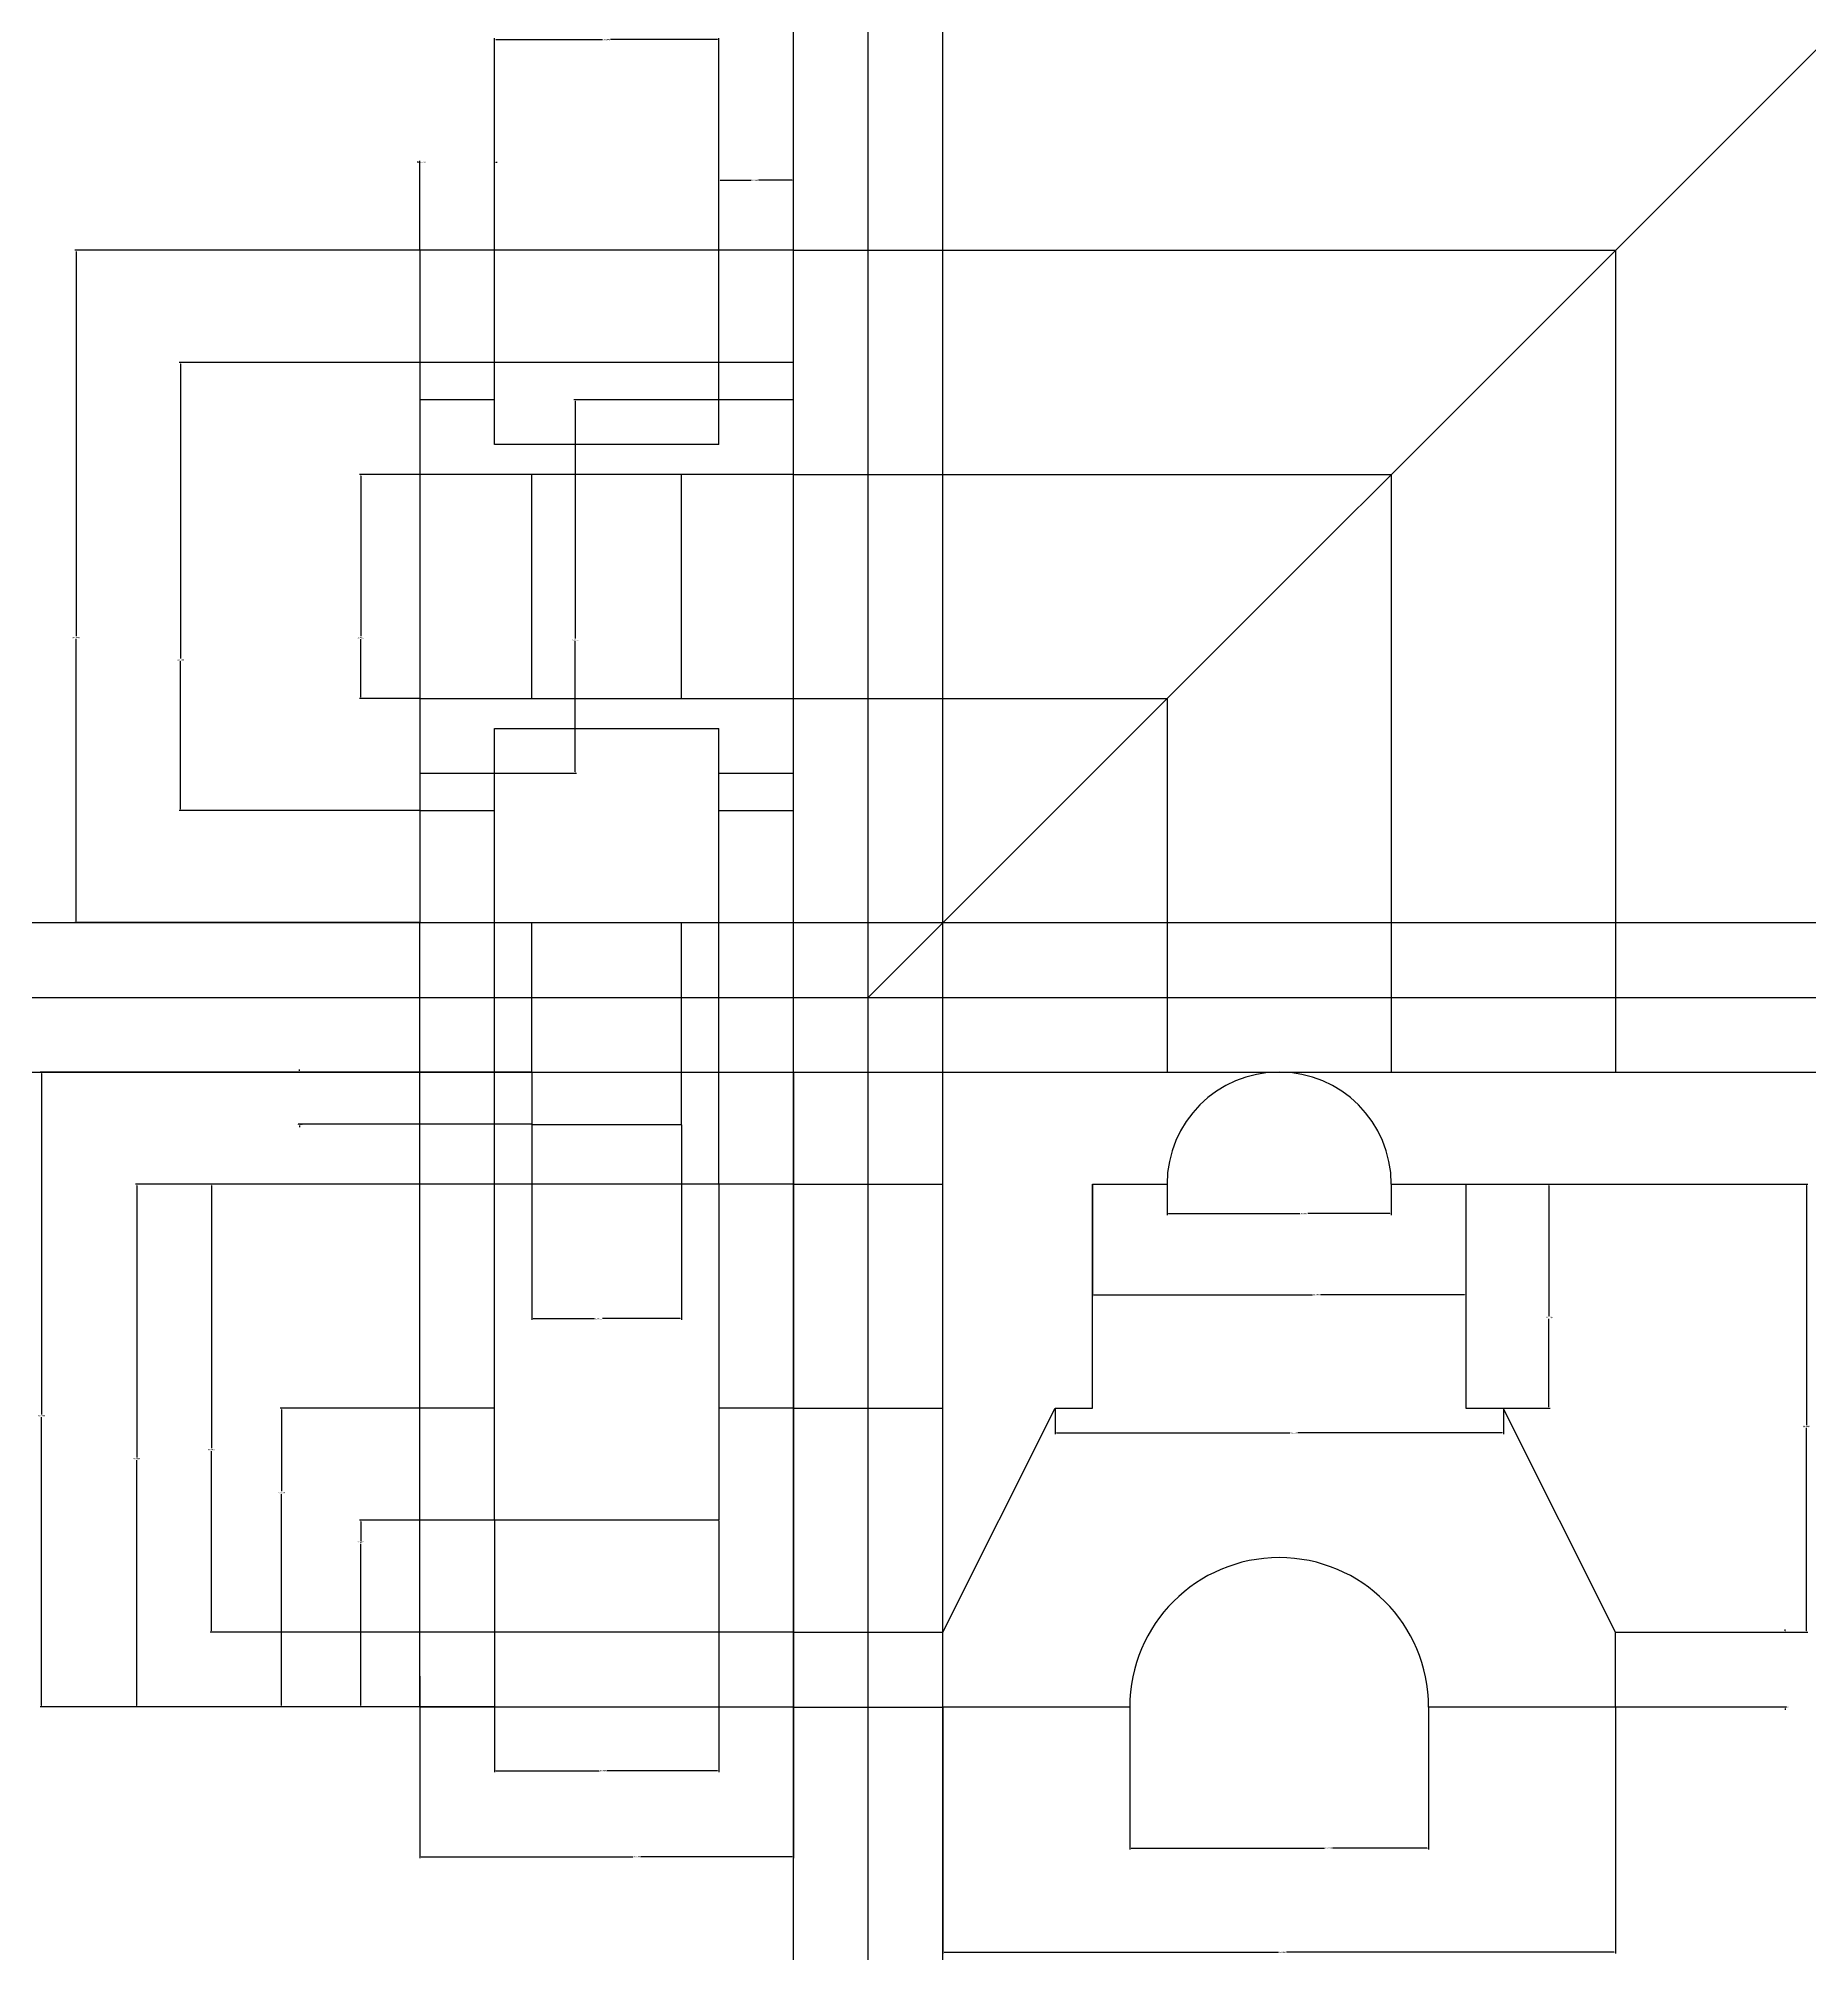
# Model space of a CAD drawing. Header units: millimetres. Extents: x 1469 to 7799, y 1414 to 1806.
# Drawn here: x 7206.6 to 7443.6, y 1482 to 1738.4 of the extents above; entities that cross this region are included whole.
import ezdxf

# ---------------------------------------------------------------- set-up
doc = ezdxf.new("R2010")
doc.units = ezdxf.units.MM
doc.layers.add('dimension', color=210, linetype='Continuous', lineweight=15)
doc.layers.add('drawing', color=7, linetype='Continuous')
doc.layers.add('porjection line', color=130, linetype='Continuous', transparency=0.8)
doc.layers.add('ref line', color=10, linetype='Continuous', transparency=0.8)
doc.styles.get("Standard").update_dxf_attribs({"font": 'arial.ttf'})
doc.dimstyles.get("Standard").update_dxf_attribs({"dimtxt": 0.18, "dimasz": 0.18, "dimexe": 0.18, "dimexo": 0.0625, "dimgap": 0.09, "dimtad": 0, "dimtih": 1, "dimtoh": 1, "dimdec": 4, "dimzin": 0, "dimdsep": 46, "dimtxsty": 'Standard', "dimcen": 0.09, "dimadec": 0, "dimazin": 0, "dimtfac": 1, "dimtdec": 4, "dimtofl": 0, "dimtmove": 0, "dimatfit": 3, "dimfxl": 1, "dimtolj": 1, "dimtzin": 0, "dimarcsym": 0})

# ---------------------------------------------------------------- blocks, each defined once
blk = doc.blocks.new('*D268')
at = {"layer": 'Defpoints', "color": 0, "transparency": 16777216}
for p in [(7257.62, 1710.05), (7211.6, 1620.05), (7257.62, 1620.05)]:
    blk.add_point(p, dxfattribs=at)
at = {"layer": 'dimension', "color": 0, "lineweight": -2, "transparency": 16777216}
for p, q in [((7257.56, 1710.05), (7211.42, 1710.05)), ((7211.6, 1709.87), (7211.6, 1658.38)), ((7211.6, 1620.23), (7211.6, 1658.01)), ((7257.56, 1620.05), (7211.42, 1620.05))]:
    blk.add_line(p, q, dxfattribs=at)
at = {"layer": 'dimension', "color": 0, "transparency": 16777216}
for points in [[(7211.57, 1709.87), (7211.63, 1709.87), (7211.6, 1710.05)], [(7211.57, 1620.23), (7211.63, 1620.23), (7211.6, 1620.05)]]:
    blk.add_solid(points, dxfattribs=at)
at = {"layer": 'dimension', "color": 0, "transparency": 16777216, "insert": (7211.6, 1658.2), "char_height": 0.18, "attachment_point": 5}
blk.add_mtext('\\A1;90.0000', dxfattribs=at)
blk = doc.blocks.new('*D269')
at = {"layer": 'Defpoints', "color": 0, "transparency": 16777216}
for p in [(7297.62, 1695.05), (7225.6, 1635.05), (7257.62, 1635.05)]:
    blk.add_point(p, dxfattribs=at)
at = {"layer": 'dimension', "color": 0, "lineweight": -2, "transparency": 16777216}
for p, q in [((7297.56, 1695.05), (7225.42, 1695.05)), ((7225.6, 1694.87), (7225.6, 1655.4)), ((7225.6, 1635.23), (7225.6, 1655.04)), ((7257.56, 1635.05), (7225.42, 1635.05))]:
    blk.add_line(p, q, dxfattribs=at)
at = {"layer": 'dimension', "color": 0, "transparency": 16777216}
for points in [[(7225.57, 1694.87), (7225.63, 1694.87), (7225.6, 1695.05)], [(7225.57, 1635.23), (7225.63, 1635.23), (7225.6, 1635.05)]]:
    blk.add_solid(points, dxfattribs=at)
at = {"layer": 'dimension', "color": 0, "transparency": 16777216, "insert": (7225.6, 1655.22), "char_height": 0.18, "attachment_point": 5}
blk.add_mtext('\\A1;60.0000', dxfattribs=at)
blk = doc.blocks.new('*D270')
at = {"layer": 'Defpoints', "color": 0, "transparency": 16777216}
for p in [(7297.62, 1690.05), (7257.62, 1640.05), (7278.4, 1640.05)]:
    blk.add_point(p, dxfattribs=at)
at = {"layer": 'dimension', "color": 0, "lineweight": -2, "transparency": 16777216}
for p, q in [((7297.56, 1690.05), (7278.22, 1690.05)), ((7278.4, 1689.87), (7278.4, 1658.08)), ((7278.4, 1640.23), (7278.4, 1657.72)), ((7257.68, 1640.05), (7278.58, 1640.05))]:
    blk.add_line(p, q, dxfattribs=at)
at = {"layer": 'dimension', "color": 0, "transparency": 16777216}
for points in [[(7278.37, 1689.87), (7278.43, 1689.87), (7278.4, 1690.05)], [(7278.37, 1640.23), (7278.43, 1640.23), (7278.4, 1640.05)]]:
    blk.add_solid(points, dxfattribs=at)
at = {"layer": 'dimension', "color": 0, "transparency": 16777216, "insert": (7278.4, 1657.9), "char_height": 0.18, "attachment_point": 5}
blk.add_mtext('\\A1;50.0000', dxfattribs=at)
blk = doc.blocks.new('*D271')
at = {"layer": 'Defpoints', "color": 0, "transparency": 16777216}
for p in [(7257.62, 1680.05), (7249.71, 1650.05), (7257.62, 1650.05)]:
    blk.add_point(p, dxfattribs=at)
at = {"layer": 'dimension', "color": 0, "lineweight": -2, "transparency": 16777216}
for p, q in [((7257.56, 1680.05), (7249.53, 1680.05)), ((7249.71, 1679.87), (7249.71, 1658.38)), ((7249.71, 1650.23), (7249.71, 1658.01)), ((7257.56, 1650.05), (7249.53, 1650.05))]:
    blk.add_line(p, q, dxfattribs=at)
at = {"layer": 'dimension', "color": 0, "transparency": 16777216}
for points in [[(7249.68, 1679.87), (7249.74, 1679.87), (7249.71, 1680.05)], [(7249.68, 1650.23), (7249.74, 1650.23), (7249.71, 1650.05)]]:
    blk.add_solid(points, dxfattribs=at)
at = {"layer": 'dimension', "color": 0, "transparency": 16777216, "insert": (7249.71, 1658.2), "char_height": 0.18, "attachment_point": 5}
blk.add_mtext('\\A1;30.0000', dxfattribs=at)
blk = doc.blocks.new('*D272')
at = {"layer": 'Defpoints', "color": 0, "transparency": 16777216}
for p in [(7257.62, 1600.05), (7207, 1515.05), (7257.62, 1515.05)]:
    blk.add_point(p, dxfattribs=at)
at = {"layer": 'dimension', "color": 0, "lineweight": -2, "transparency": 16777216}
for p, q in [((7257.56, 1600.05), (7206.82, 1600.05)), ((7207, 1599.87), (7207, 1554.22)), ((7207, 1515.23), (7207, 1553.85)), ((7257.56, 1515.05), (7206.82, 1515.05))]:
    blk.add_line(p, q, dxfattribs=at)
at = {"layer": 'dimension', "color": 0, "transparency": 16777216}
for points in [[(7206.97, 1599.87), (7207.03, 1599.87), (7207, 1600.05)], [(7206.97, 1515.23), (7207.03, 1515.23), (7207, 1515.05)]]:
    blk.add_solid(points, dxfattribs=at)
at = {"layer": 'dimension', "color": 0, "transparency": 16777216, "insert": (7207, 1554.04), "char_height": 0.18, "attachment_point": 5}
blk.add_mtext('\\A1;85.0000', dxfattribs=at)
blk = doc.blocks.new('*D273')
at = {"layer": 'Defpoints', "color": 0, "transparency": 16777216}
for p in [(7257.62, 1585.05), (7229.72, 1525.05), (7257.62, 1525.05)]:
    blk.add_point(p, dxfattribs=at)
at = {"layer": 'dimension', "color": 0, "lineweight": -2, "transparency": 16777216}
for p, q in [((7257.56, 1585.05), (7229.54, 1585.05)), ((7229.72, 1584.87), (7229.72, 1549.68)), ((7229.72, 1525.23), (7229.72, 1549.31)), ((7257.56, 1525.05), (7229.54, 1525.05))]:
    blk.add_line(p, q, dxfattribs=at)
at = {"layer": 'dimension', "color": 0, "transparency": 16777216}
for points in [[(7229.69, 1584.87), (7229.75, 1584.87), (7229.72, 1585.05)], [(7229.69, 1525.23), (7229.75, 1525.23), (7229.72, 1525.05)]]:
    blk.add_solid(points, dxfattribs=at)
at = {"layer": 'dimension', "color": 0, "transparency": 16777216, "insert": (7229.72, 1549.49), "char_height": 0.18, "attachment_point": 5}
blk.add_mtext('\\A1;60.0000', dxfattribs=at)
blk = doc.blocks.new('*D223')
at = {"layer": 'Defpoints', "color": 0, "transparency": 16777216}
for p in [(7257.62, 1585.05), (7219.72, 1515.05), (7257.62, 1515.05)]:
    blk.add_point(p, dxfattribs=at)
at = {"layer": 'dimension', "color": 0, "lineweight": -2, "transparency": 16777216}
for p, q in [((7257.56, 1585.05), (7219.54, 1585.05)), ((7219.72, 1584.87), (7219.72, 1548.47)), ((7219.72, 1515.23), (7219.72, 1548.1)), ((7257.56, 1515.05), (7219.54, 1515.05))]:
    blk.add_line(p, q, dxfattribs=at)
at = {"layer": 'dimension', "color": 0, "transparency": 16777216}
for points in [[(7219.69, 1584.87), (7219.75, 1584.87), (7219.72, 1585.05)], [(7219.69, 1515.23), (7219.75, 1515.23), (7219.72, 1515.05)]]:
    blk.add_solid(points, dxfattribs=at)
at = {"layer": 'dimension', "color": 0, "transparency": 16777216, "insert": (7219.72, 1548.28), "char_height": 0.18, "attachment_point": 5}
blk.add_mtext('\\A1;70.0000', dxfattribs=at)
blk = doc.blocks.new('*D274')
at = {"layer": 'Defpoints', "color": 0, "transparency": 16777216}
for p in [(7257.62, 1555.05), (7239.11, 1515.05), (7257.62, 1515.05)]:
    blk.add_point(p, dxfattribs=at)
at = {"layer": 'dimension', "color": 0, "lineweight": -2, "transparency": 16777216}
for p, q in [((7257.56, 1555.05), (7238.93, 1555.05)), ((7239.11, 1554.87), (7239.11, 1543.93)), ((7239.11, 1515.23), (7239.11, 1543.56)), ((7257.56, 1515.05), (7238.93, 1515.05))]:
    blk.add_line(p, q, dxfattribs=at)
at = {"layer": 'dimension', "color": 0, "transparency": 16777216}
for points in [[(7239.08, 1554.87), (7239.14, 1554.87), (7239.11, 1555.05)], [(7239.08, 1515.23), (7239.14, 1515.23), (7239.11, 1515.05)]]:
    blk.add_solid(points, dxfattribs=at)
at = {"layer": 'dimension', "color": 0, "transparency": 16777216, "insert": (7239.11, 1543.74), "char_height": 0.18, "attachment_point": 5}
blk.add_mtext('\\A1;40.0000', dxfattribs=at)
blk = doc.blocks.new('*D275')
at = {"layer": 'Defpoints', "color": 0, "transparency": 16777216}
for p in [(7267.62, 1540.05), (7249.71, 1515.05), (7267.62, 1515.05)]:
    blk.add_point(p, dxfattribs=at)
at = {"layer": 'dimension', "color": 0, "lineweight": -2, "transparency": 16777216}
for p, q in [((7267.56, 1540.05), (7249.53, 1540.05)), ((7249.71, 1539.87), (7249.71, 1537.27)), ((7249.71, 1515.23), (7249.71, 1536.9)), ((7267.56, 1515.05), (7249.53, 1515.05))]:
    blk.add_line(p, q, dxfattribs=at)
at = {"layer": 'dimension', "color": 0, "transparency": 16777216}
for points in [[(7249.68, 1539.87), (7249.74, 1539.87), (7249.71, 1540.05)], [(7249.68, 1515.23), (7249.74, 1515.23), (7249.71, 1515.05)]]:
    blk.add_solid(points, dxfattribs=at)
at = {"layer": 'dimension', "color": 0, "transparency": 16777216, "insert": (7249.71, 1537.08), "char_height": 0.18, "attachment_point": 5}
blk.add_mtext('\\A1;25.0000', dxfattribs=at)
blk = doc.blocks.new('*D276')
at = {"layer": 'Defpoints', "color": 0, "transparency": 16777216}
for p in [(7272.62, 1600.05), (7241.53, 1593.05), (7272.62, 1593.05)]:
    blk.add_point(p, dxfattribs=at)
at = {"layer": 'dimension', "color": 0, "lineweight": -2, "transparency": 16777216}
for p, q in [((7272.56, 1600.05), (7241.35, 1600.05)), ((7241.53, 1600.23), (7241.53, 1600.41)), ((7272.56, 1593.05), (7241.35, 1593.05)), ((7241.53, 1592.87), (7241.53, 1592.69))]:
    blk.add_line(p, q, dxfattribs=at)
at = {"layer": 'dimension', "color": 0, "transparency": 16777216}
for points in [[(7241.5, 1600.23), (7241.56, 1600.23), (7241.53, 1600.05)], [(7241.5, 1592.87), (7241.56, 1592.87), (7241.53, 1593.05)]]:
    blk.add_solid(points, dxfattribs=at)
at = {"layer": 'dimension', "color": 0, "transparency": 16777216, "insert": (7241.53, 1593.05), "char_height": 0.18, "attachment_point": 5}
blk.add_mtext('\\A1;7.0000', dxfattribs=at)
blk = doc.blocks.new('*D277')
at = {"layer": 'Defpoints', "color": 0, "transparency": 16777216}
for p in [(7257.62, 1519.23), (7307.62, 1515.05), (7307.62, 1495.01)]:
    blk.add_point(p, dxfattribs=at)
at = {"layer": 'dimension', "color": 0, "lineweight": -2, "transparency": 16777216}
for p, q in [((7257.62, 1519.16), (7257.62, 1494.83)), ((7307.62, 1514.98), (7307.62, 1494.83)), ((7257.8, 1495.01), (7286.14, 1495.01)), ((7307.44, 1495.01), (7287.21, 1495.01))]:
    blk.add_line(p, q, dxfattribs=at)
at = {"layer": 'dimension', "color": 0, "transparency": 16777216}
for points in [[(7257.8, 1495.04), (7257.8, 1494.98), (7257.62, 1495.01)], [(7307.44, 1495.04), (7307.44, 1494.98), (7307.62, 1495.01)]]:
    blk.add_solid(points, dxfattribs=at)
at = {"layer": 'dimension', "color": 0, "transparency": 16777216, "insert": (7286.67, 1495.01), "char_height": 0.18, "attachment_point": 5}
blk.add_mtext('\\A1;50.0000', dxfattribs=at)
blk = doc.blocks.new('*D278')
at = {"layer": 'Defpoints', "color": 0, "transparency": 16777216}
for p in [(7267.62, 1540.05), (7297.62, 1540.05), (7297.62, 1506.51)]:
    blk.add_point(p, dxfattribs=at)
at = {"layer": 'dimension', "color": 0, "lineweight": -2, "transparency": 16777216}
for p, q in [((7267.62, 1539.98), (7267.62, 1506.33)), ((7297.62, 1539.98), (7297.62, 1506.33)), ((7267.8, 1506.51), (7281.6, 1506.51)), ((7297.44, 1506.51), (7282.66, 1506.51))]:
    blk.add_line(p, q, dxfattribs=at)
at = {"layer": 'dimension', "color": 0, "transparency": 16777216}
for points in [[(7267.8, 1506.54), (7267.8, 1506.48), (7267.62, 1506.51)], [(7297.44, 1506.54), (7297.44, 1506.48), (7297.62, 1506.51)]]:
    blk.add_solid(points, dxfattribs=at)
at = {"layer": 'dimension', "color": 0, "transparency": 16777216, "insert": (7282.13, 1506.51), "char_height": 0.18, "attachment_point": 5}
blk.add_mtext('\\A1;30.0000', dxfattribs=at)
blk = doc.blocks.new('*D279')
at = {"layer": 'Defpoints', "color": 0, "transparency": 16777216}
for p in [(7272.62, 1593.05), (7292.62, 1593.05), (7292.62, 1567.05)]:
    blk.add_point(p, dxfattribs=at)
at = {"layer": 'dimension', "color": 0, "lineweight": -2, "transparency": 16777216}
for p, q in [((7272.62, 1592.98), (7272.62, 1566.87)), ((7292.62, 1592.98), (7292.62, 1566.87)), ((7272.8, 1567.05), (7280.99, 1567.05)), ((7292.44, 1567.05), (7282.06, 1567.05))]:
    blk.add_line(p, q, dxfattribs=at)
at = {"layer": 'dimension', "color": 0, "transparency": 16777216}
for points in [[(7272.8, 1567.08), (7272.8, 1567.02), (7272.62, 1567.05)], [(7292.44, 1567.08), (7292.44, 1567.02), (7292.62, 1567.05)]]:
    blk.add_solid(points, dxfattribs=at)
at = {"layer": 'dimension', "color": 0, "transparency": 16777216, "insert": (7281.52, 1567.05), "char_height": 0.18, "attachment_point": 5}
blk.add_mtext('\\A1;20.0000', dxfattribs=at)
blk = doc.blocks.new('*D280')
at = {"layer": 'Defpoints', "color": 0, "transparency": 16777216}
for p in [(7267.62, 1721.84), (7257.62, 1710.05), (7267.62, 1710.05)]:
    blk.add_point(p, dxfattribs=at)
at = {"layer": 'dimension', "color": 0, "lineweight": -2, "transparency": 16777216}
for p, q in [((7257.44, 1721.84), (7257.26, 1721.84)), ((7257.62, 1710.11), (7257.62, 1722.02)), ((7267.62, 1710.11), (7267.62, 1722.02)), ((7267.8, 1721.84), (7267.98, 1721.84))]:
    blk.add_line(p, q, dxfattribs=at)
at = {"layer": 'dimension', "color": 0, "transparency": 16777216}
for points in [[(7257.44, 1721.87), (7257.44, 1721.81), (7257.62, 1721.84)], [(7267.8, 1721.87), (7267.8, 1721.81), (7267.62, 1721.84)]]:
    blk.add_solid(points, dxfattribs=at)
at = {"layer": 'dimension', "color": 0, "transparency": 16777216, "insert": (7257.89, 1721.84), "char_height": 0.18, "attachment_point": 5}
blk.add_mtext('\\A1;10.0000', dxfattribs=at)
blk = doc.blocks.new('*D281')
at = {"layer": 'Defpoints', "color": 0, "transparency": 16777216}
for p in [(7307.62, 1719.42), (7297.62, 1710.05), (7307.62, 1710.05)]:
    blk.add_point(p, dxfattribs=at)
at = {"layer": 'dimension', "color": 0, "lineweight": -2, "transparency": 16777216}
for p, q in [((7297.62, 1710.11), (7297.62, 1719.6)), ((7297.8, 1719.42), (7301.9, 1719.42)), ((7307.44, 1719.42), (7302.95, 1719.42)), ((7307.62, 1710.11), (7307.62, 1719.6))]:
    blk.add_line(p, q, dxfattribs=at)
at = {"layer": 'dimension', "color": 0, "transparency": 16777216}
for points in [[(7297.8, 1719.45), (7297.8, 1719.39), (7297.62, 1719.42)], [(7307.44, 1719.45), (7307.44, 1719.39), (7307.62, 1719.42)]]:
    blk.add_solid(points, dxfattribs=at)
at = {"layer": 'dimension', "color": 0, "transparency": 16777216, "insert": (7302.42, 1719.42), "char_height": 0.18, "attachment_point": 5}
blk.add_mtext('\\A1;10.0000', dxfattribs=at)
blk = doc.blocks.new('*D282')
at = {"layer": 'Defpoints', "color": 0, "transparency": 16777216}
for p in [(7297.62, 1738.25), (7267.62, 1702.47), (7297.62, 1702.47)]:
    blk.add_point(p, dxfattribs=at)
at = {"layer": 'dimension', "color": 0, "lineweight": -2, "transparency": 16777216}
for p, q in [((7267.62, 1702.53), (7267.62, 1738.43)), ((7297.62, 1702.53), (7297.62, 1738.43)), ((7267.8, 1738.25), (7282.08, 1738.25)), ((7297.44, 1738.25), (7283.15, 1738.25))]:
    blk.add_line(p, q, dxfattribs=at)
at = {"layer": 'dimension', "color": 0, "transparency": 16777216}
for points in [[(7267.8, 1738.28), (7267.8, 1738.22), (7267.62, 1738.25)], [(7297.44, 1738.28), (7297.44, 1738.22), (7297.62, 1738.25)]]:
    blk.add_solid(points, dxfattribs=at)
at = {"layer": 'dimension', "color": 0, "transparency": 16777216, "insert": (7282.62, 1738.25), "char_height": 0.18, "attachment_point": 5}
blk.add_mtext('\\A1;30.0000', dxfattribs=at)
blk = doc.blocks.new('*D283')
at = {"layer": 'Defpoints', "color": 0, "transparency": 16777216}
for p in [(7327.62, 1515.05), (7417.62, 1515.05), (7417.62, 1482.21)]:
    blk.add_point(p, dxfattribs=at)
at = {"layer": 'dimension', "color": 0, "lineweight": -2, "transparency": 16777216}
for p, q in [((7327.62, 1514.98), (7327.62, 1482.03)), ((7417.62, 1514.98), (7417.62, 1482.03)), ((7327.8, 1482.21), (7372.55, 1482.21)), ((7417.44, 1482.21), (7373.62, 1482.21))]:
    blk.add_line(p, q, dxfattribs=at)
at = {"layer": 'dimension', "color": 0, "transparency": 16777216}
for points in [[(7327.8, 1482.24), (7327.8, 1482.18), (7327.62, 1482.21)], [(7417.44, 1482.24), (7417.44, 1482.18), (7417.62, 1482.21)]]:
    blk.add_solid(points, dxfattribs=at)
at = {"layer": 'dimension', "color": 0, "transparency": 16777216, "insert": (7373.09, 1482.21), "char_height": 0.18, "attachment_point": 5}
blk.add_mtext('\\A1;90.0000', dxfattribs=at)
blk = doc.blocks.new('*D284')
at = {"layer": 'Defpoints', "color": 0, "transparency": 16777216}
for p in [(7352.62, 1515.05), (7392.62, 1515.05), (7392.62, 1496.17)]:
    blk.add_point(p, dxfattribs=at)
at = {"layer": 'dimension', "color": 0, "lineweight": -2, "transparency": 16777216}
for p, q in [((7352.62, 1514.98), (7352.62, 1495.99)), ((7392.62, 1514.98), (7392.62, 1495.99)), ((7352.8, 1496.17), (7378.7, 1496.17)), ((7392.44, 1496.17), (7379.77, 1496.17))]:
    blk.add_line(p, q, dxfattribs=at)
at = {"layer": 'dimension', "color": 0, "transparency": 16777216}
for points in [[(7352.8, 1496.2), (7352.8, 1496.14), (7352.62, 1496.17)], [(7392.44, 1496.2), (7392.44, 1496.14), (7392.62, 1496.17)]]:
    blk.add_solid(points, dxfattribs=at)
at = {"layer": 'dimension', "color": 0, "transparency": 16777216, "insert": (7379.23, 1496.17), "char_height": 0.18, "attachment_point": 5}
blk.add_mtext('\\A1;40.0000', dxfattribs=at)
blk = doc.blocks.new('*D285')
at = {"layer": 'Defpoints', "color": 0, "transparency": 16777216}
for p in [(7347.62, 1585.05), (7397.62, 1585.05), (7397.62, 1570.24)]:
    blk.add_point(p, dxfattribs=at)
at = {"layer": 'dimension', "color": 0, "lineweight": -2, "transparency": 16777216}
for p, q in [((7347.62, 1584.98), (7347.62, 1570.06)), ((7397.62, 1584.98), (7397.62, 1570.06)), ((7347.8, 1570.24), (7377.06, 1570.24)), ((7397.44, 1570.24), (7378.13, 1570.24))]:
    blk.add_line(p, q, dxfattribs=at)
at = {"layer": 'dimension', "color": 0, "transparency": 16777216}
for points in [[(7347.8, 1570.27), (7347.8, 1570.21), (7347.62, 1570.24)], [(7397.44, 1570.27), (7397.44, 1570.21), (7397.62, 1570.24)]]:
    blk.add_solid(points, dxfattribs=at)
at = {"layer": 'dimension', "color": 0, "transparency": 16777216, "insert": (7377.59, 1570.24), "char_height": 0.18, "attachment_point": 5}
blk.add_mtext('\\A1;50.0000', dxfattribs=at)
blk = doc.blocks.new('*D286')
at = {"layer": 'Defpoints', "color": 0, "transparency": 16777216}
for p in [(7342.62, 1555.05), (7402.62, 1555.05), (7402.62, 1551.74)]:
    blk.add_point(p, dxfattribs=at)
at = {"layer": 'dimension', "color": 0, "lineweight": -2, "transparency": 16777216}
for p, q in [((7342.62, 1554.98), (7342.62, 1551.56)), ((7402.62, 1554.98), (7402.62, 1551.56)), ((7342.8, 1551.74), (7374.05, 1551.74)), ((7402.44, 1551.74), (7375.12, 1551.74))]:
    blk.add_line(p, q, dxfattribs=at)
at = {"layer": 'dimension', "color": 0, "transparency": 16777216}
for points in [[(7342.8, 1551.77), (7342.8, 1551.71), (7342.62, 1551.74)], [(7402.44, 1551.77), (7402.44, 1551.71), (7402.62, 1551.74)]]:
    blk.add_solid(points, dxfattribs=at)
at = {"layer": 'dimension', "color": 0, "transparency": 16777216, "insert": (7374.59, 1551.74), "char_height": 0.18, "attachment_point": 5}
blk.add_mtext('\\A1;60.0000', dxfattribs=at)
blk = doc.blocks.new('*D287')
at = {"layer": 'Defpoints', "color": 0, "transparency": 16777216}
for p in [(7357.62, 1585.05), (7387.62, 1585.05), (7387.62, 1581.09)]:
    blk.add_point(p, dxfattribs=at)
at = {"layer": 'dimension', "color": 0, "lineweight": -2, "transparency": 16777216}
for p, q in [((7357.62, 1584.98), (7357.62, 1580.91)), ((7387.62, 1584.98), (7387.62, 1580.91)), ((7357.8, 1581.09), (7375.37, 1581.09)), ((7387.44, 1581.09), (7376.44, 1581.09))]:
    blk.add_line(p, q, dxfattribs=at)
at = {"layer": 'dimension', "color": 0, "transparency": 16777216}
for points in [[(7357.8, 1581.12), (7357.8, 1581.06), (7357.62, 1581.09)], [(7387.44, 1581.12), (7387.44, 1581.06), (7387.62, 1581.09)]]:
    blk.add_solid(points, dxfattribs=at)
at = {"layer": 'dimension', "color": 0, "transparency": 16777216, "insert": (7375.9, 1581.09), "char_height": 0.18, "attachment_point": 5}
blk.add_mtext('\\A1;30.0000', dxfattribs=at)
blk = doc.blocks.new('*D234')
at = {"layer": 'Defpoints', "color": 0, "transparency": 16777216}
for p in [(7397.62, 1585.05), (7397.62, 1555.05), (7408.72, 1555.05)]:
    blk.add_point(p, dxfattribs=at)
at = {"layer": 'dimension', "color": 0, "lineweight": -2, "transparency": 16777216}
for p, q in [((7397.68, 1585.05), (7408.9, 1585.05)), ((7408.72, 1584.87), (7408.72, 1567.37)), ((7408.72, 1555.23), (7408.72, 1567.01)), ((7397.68, 1555.05), (7408.9, 1555.05))]:
    blk.add_line(p, q, dxfattribs=at)
at = {"layer": 'dimension', "color": 0, "transparency": 16777216}
for points in [[(7408.69, 1584.87), (7408.75, 1584.87), (7408.72, 1585.05)], [(7408.69, 1555.23), (7408.75, 1555.23), (7408.72, 1555.05)]]:
    blk.add_solid(points, dxfattribs=at)
at = {"layer": 'dimension', "color": 0, "transparency": 16777216, "insert": (7408.72, 1567.19), "char_height": 0.18, "attachment_point": 5}
blk.add_mtext('\\A1;30.0000', dxfattribs=at)
blk = doc.blocks.new('*D235')
at = {"layer": 'Defpoints', "color": 0, "transparency": 16777216}
for p in [(7392.62, 1585.05), (7417.62, 1525.05), (7443.17, 1525.05)]:
    blk.add_point(p, dxfattribs=at)
at = {"layer": 'dimension', "color": 0, "lineweight": -2, "transparency": 16777216}
for p, q in [((7392.68, 1585.05), (7443.35, 1585.05)), ((7443.17, 1584.87), (7443.17, 1552.79)), ((7443.17, 1525.23), (7443.17, 1552.42)), ((7417.68, 1525.05), (7443.35, 1525.05))]:
    blk.add_line(p, q, dxfattribs=at)
at = {"layer": 'dimension', "color": 0, "transparency": 16777216}
for points in [[(7443.14, 1584.87), (7443.2, 1584.87), (7443.17, 1585.05)], [(7443.14, 1525.23), (7443.2, 1525.23), (7443.17, 1525.05)]]:
    blk.add_solid(points, dxfattribs=at)
at = {"layer": 'dimension', "color": 0, "transparency": 16777216, "insert": (7443.17, 1552.6), "char_height": 0.18, "attachment_point": 5}
blk.add_mtext('\\A1;60.0000', dxfattribs=at)
blk = doc.blocks.new('*D220')
at = {"layer": 'Defpoints', "color": 0, "transparency": 16777216}
for p in [(7417.62, 1525.05), (7417.62, 1515.05), (7440.34, 1515.05)]:
    blk.add_point(p, dxfattribs=at)
at = {"layer": 'dimension', "color": 0, "lineweight": -2, "transparency": 16777216}
for p, q in [((7417.68, 1525.05), (7440.52, 1525.05)), ((7440.34, 1525.23), (7440.34, 1525.41)), ((7417.68, 1515.05), (7440.52, 1515.05)), ((7440.34, 1514.87), (7440.34, 1514.69))]:
    blk.add_line(p, q, dxfattribs=at)
at = {"layer": 'dimension', "color": 0, "transparency": 16777216}
for points in [[(7440.31, 1525.23), (7440.37, 1525.23), (7440.34, 1525.05)], [(7440.31, 1514.87), (7440.37, 1514.87), (7440.34, 1515.05)]]:
    blk.add_solid(points, dxfattribs=at)
at = {"layer": 'dimension', "color": 0, "transparency": 16777216, "insert": (7440.34, 1515.05), "char_height": 0.18, "attachment_point": 5}
blk.add_mtext('\\A1;10.0000', dxfattribs=at)

msp = doc.modelspace()

# ---------------------------------------------------------------- linework, layer by layer
at = {"layer": 'drawing'}
for p, q in [((7307.61787, 1710.04556), (7257.61787, 1710.04556)), ((7257.61787, 1710.04556), (7257.61787, 1620.04556)), ((7267.61787, 1684.04556), (7267.61787, 1710.04556)), ((7297.61787, 1684.04556), (7297.61787, 1710.04556)), ((7307.61787, 1620.04556), (7307.61787, 1710.04556)), ((7267.61787, 1695.04556), (7257.61787, 1695.04556)), ((7307.61787, 1695.04556), (7297.61787, 1695.04556)), ((7267.61787, 1690.04556), (7257.61787, 1690.04556)), ((7307.61787, 1690.04556), (7297.61787, 1690.04556)), ((7297.61787, 1684.04556), (7267.61787, 1684.04556)), ((7307.61787, 1680.04556), (7257.61787, 1680.04556)), ((7272.61787, 1650.04556), (7272.61787, 1680.04556)), ((7292.61787, 1650.04556), (7292.61787, 1680.04556)), ((7257.61787, 1650.04556), (7307.61787, 1650.04556)), ((7267.61787, 1646.04556), (7297.61787, 1646.04556)), ((7267.61787, 1620.04556), (7267.61787, 1646.04556)), ((7297.61787, 1620.04556), (7297.61787, 1646.04556)), ((7257.61787, 1640.04556), (7267.61787, 1640.04556)), ((7297.61787, 1640.04556), (7307.61787, 1640.04556)), ((7257.61787, 1635.04556), (7267.61787, 1635.04556)), ((7297.61787, 1635.04556), (7307.61787, 1635.04556)), ((7257.61787, 1620.04556), (7307.61787, 1620.04556)), ((7257.61787, 1600.04556), (7272.61787, 1600.04556)), ((7257.61787, 1515.04556), (7257.61787, 1600.04556)), ((7272.61787, 1600.04556), (7272.61787, 1593.04556)), ((7292.61787, 1600.04556), (7307.61787, 1600.04556)), ((7292.61787, 1593.04556), (7292.61787, 1600.04556)), ((7307.61787, 1600.04556), (7307.61787, 1515.04556)), ((7272.61787, 1593.04556), (7292.61787, 1593.04556)), ((7307.61787, 1585.04556), (7257.61787, 1585.04556)), ((7267.61787, 1540.04556), (7267.61787, 1585.04556)), ((7297.61787, 1585.04556), (7297.61787, 1540.04556)), ((7347.61787, 1555.04556), (7347.61787, 1585.04556)), ((7347.61787, 1585.04556), (7357.61787, 1585.04556)), ((7387.61787, 1585.04556), (7397.61787, 1585.04556)), ((7397.61787, 1585.04556), (7397.61787, 1555.04556)), ((7267.61787, 1555.04556), (7257.61787, 1555.04556)), ((7307.61787, 1555.04556), (7297.61787, 1555.04556)), ((7327.61787, 1525.04556), (7342.61787, 1555.04556)), ((7342.61787, 1555.04556), (7347.61787, 1555.04556)), ((7397.61787, 1555.04556), (7402.61787, 1555.04556)), ((7417.61787, 1525.04556), (7402.61787, 1555.04556)), ((7297.61787, 1540.04556), (7267.61787, 1540.04556)), ((7307.61787, 1525.04556), (7257.61787, 1525.04556)), ((7327.61787, 1515.04556), (7327.61787, 1525.04556)), ((7417.61787, 1515.04556), (7417.61787, 1525.04556)), ((7307.61787, 1515.04556), (7257.61787, 1515.04556)), ((7352.61787, 1515.04556), (7327.61787, 1515.04556)), ((7417.61787, 1515.04556), (7392.61787, 1515.04556))]:
    msp.add_line(p, q, dxfattribs=at)
for centre, radius, start in [((7372.61787, 1585.04556), 15, 360), ((7372.61787, 1515.04556), 20, 0)]:
    msp.add_arc(centre, radius, start, 180, dxfattribs=at)
at = {"layer": 'porjection line'}
for p, direction in [((7307.61787, 1610.04556), (0, 1)), ((7317.61787, 1610.04556), (0, 1)), ((7327.61787, 1610.04556), (0, 1)), ((1567.67266, 1620.04556), (1, 0)), ((1567.67266, 1610.04556), (1, 0)), ((1567.67266, 1600.04556), (1, 0))]:
    msp.add_xline(p, direction, dxfattribs=at)
msp.add_ray((7317.61787, 1610.04556), (0.707106781, 0.707106781), dxfattribs=at)
at = {"layer": 'ref line'}
for p, q in [((7307.61787, 1710.04556), (7417.61787, 1710.04556)), ((7417.61787, 1710.04556), (7417.61787, 1600.04556)), ((7307.61787, 1680.04556), (7387.61787, 1680.04556)), ((7387.61787, 1680.04556), (7387.61787, 1600.04556)), ((7307.61787, 1650.04556), (7357.61787, 1650.04556)), ((7357.61787, 1650.04556), (7357.61787, 1600.04556)), ((7257.61787, 1600.04556), (7257.61787, 1620.04556)), ((7267.61787, 1585.04556), (7267.61787, 1620.04556)), ((7272.61787, 1600.04556), (7272.61787, 1620.04556)), ((7292.61787, 1600.04556), (7292.61787, 1620.04556)), ((7297.61787, 1585.04556), (7297.61787, 1620.04556)), ((7307.61787, 1585.04556), (7327.61787, 1585.04556)), ((7307.61787, 1555.04556), (7327.61787, 1555.04556)), ((7307.61787, 1525.04556), (7327.61787, 1525.04556)), ((7307.61787, 1515.04556), (7327.61787, 1515.04556))]:
    msp.add_line(p, q, dxfattribs=at)

# ---------------------------------------------------------------- dimensions: what is measured, and where the dimension line sits
at = {"layer": 'dimension'}
for base, p1, p2, picture, middle in [((7297.61787, 1738.248), (7267.61787, 1702.46843), (7297.61787, 1702.46843), '*D282', (7282.61787, 1738.248)), ((7267.61787, 1721.84097), (7257.61787, 1710.04556), (7267.61787, 1710.04556), '*D280', (7257.88723, 1721.84097)), ((7307.61787, 1719.41941), (7297.61787, 1710.04556), (7307.61787, 1710.04556), '*D281', (7302.4204, 1719.41941)), ((7292.61787, 1567.0511), (7272.61787, 1593.04556), (7292.61787, 1593.04556), '*D279', (7281.52281, 1567.0511)), ((7397.61787, 1570.24365), (7347.61787, 1585.04556), (7397.61787, 1585.04556), '*D285', (7377.59239, 1570.24365)), ((7387.61787, 1581.08818), (7357.61787, 1585.04556), (7387.61787, 1585.04556), '*D287', (7375.90264, 1581.08818)), ((7402.61787, 1551.73584), (7342.61787, 1555.04556), (7402.61787, 1555.04556), '*D286', (7374.58864, 1551.73584)), ((7297.61787, 1506.51191), (7267.61787, 1540.04556), (7297.61787, 1540.04556), '*D278', (7282.12869, 1506.51191)), ((7307.61787, 1495.00946), (7257.61787, 1519.22514), (7307.61787, 1515.04556), '*D277', (7286.6729, 1495.00946)), ((7417.61787, 1482.2065), (7327.61787, 1515.04556), (7417.61787, 1515.04556), '*D283', (7373.08676, 1482.2065)), ((7392.61787, 1496.17135), (7352.61787, 1515.04556), (7392.61787, 1515.04556), '*D284', (7379.2333, 1496.17135))]:
    dim = msp.add_linear_dim(base=base, p1=p1, p2=p2, dimstyle='Standard', dxfattribs=at)
    dim.commit()
    dim.dimension.update_dxf_attribs({"geometry": picture, "text_midpoint": middle, "dimtype": 160})
for base, p1, p2, picture, middle in [((7211.60176, 1620.04556), (7257.61787, 1710.04556), (7257.61787, 1620.04556), '*D268', (7211.60176, 1658.19525)), ((7225.59514, 1635.04556), (7297.61787, 1695.04556), (7257.61787, 1635.04556), '*D269', (7225.59514, 1655.2204)), ((7278.39759, 1640.04556), (7297.61787, 1690.04556), (7257.61787, 1640.04556), '*D270', (7278.39759, 1657.89777)), ((7249.71139, 1650.04556), (7257.61787, 1680.04556), (7257.61787, 1650.04556), '*D271', (7249.71139, 1658.19525)), ((7206.99789, 1515.04556), (7257.61787, 1600.04556), (7257.61787, 1515.04556), '*D272', (7206.99789, 1554.03518)), ((7241.53383, 1593.04556), (7272.61787, 1600.04556), (7272.61787, 1593.04556), '*D276', (7241.53383, 1593.04556)), ((7219.72166, 1515.04556), (7257.61787, 1585.04556), (7257.61787, 1515.04556), '*D223', (7219.72166, 1548.28395)), ((7229.71889, 1525.04556), (7257.61787, 1585.04556), (7257.61787, 1525.04556), '*D273', (7229.71889, 1549.49473)), ((7443.17214, 1525.04556), (7392.61787, 1585.04556), (7417.61787, 1525.04556), '*D235', (7443.17214, 1552.60376)), ((7408.72108, 1555.04556), (7397.61787, 1585.04556), (7397.61787, 1555.04556), '*D234', (7408.72108, 1567.19299)), ((7239.11025, 1515.04556), (7257.61787, 1555.04556), (7257.61787, 1515.04556), '*D274', (7239.11025, 1543.74351)), ((7249.71339, 1515.04556), (7267.61787, 1540.04556), (7267.61787, 1515.04556), '*D275', (7249.71339, 1537.0842)), ((7440.33699, 1515.04556), (7417.61787, 1525.04556), (7417.61787, 1515.04556), '*D220', (7440.33699, 1515.04556))]:
    dim = msp.add_linear_dim(base=base, p1=p1, p2=p2, angle=90, dimstyle='Standard', dxfattribs=at)
    dim.commit()
    dim.dimension.update_dxf_attribs({"geometry": picture, "text_midpoint": middle, "dimtype": 160})

doc.saveas('drawing.dxf')
